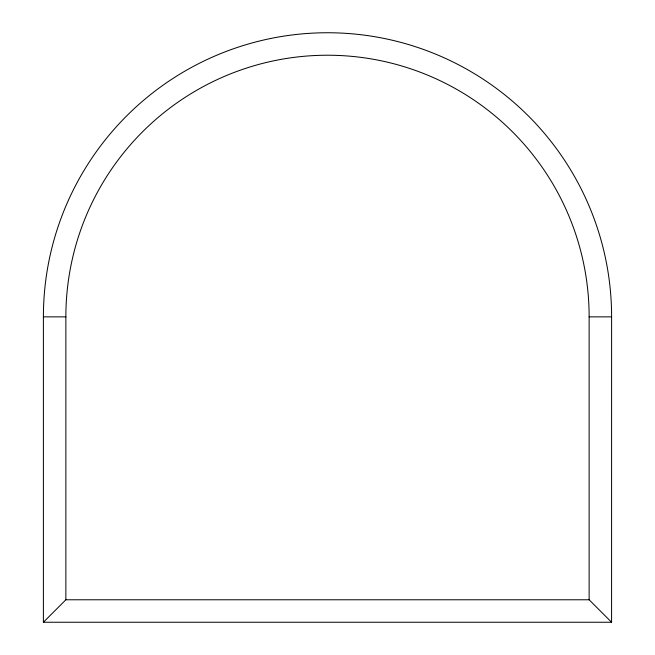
<?xml version="1.0" encoding="UTF-8"?>
<svg xmlns="http://www.w3.org/2000/svg" width="655" height="655" viewBox="0 0 655 655"><rect width="100%" height="100%" fill="white"/><g stroke="black" fill="none" stroke-linecap="round" stroke-linejoin="round"><path stroke-width="0.98" d="M43.418 622.217L65.868 599.775L589.132 599.775L611.582 622.217L611.606 316.856A284.106 284.106 0 0 0 327.5 32.75A284.106 284.106 0 0 0 43.394 316.856L43.394 622.25L611.606 622.25M43.394 316.856L65.868 316.856A261.632 261.632 0 0 1 327.5 55.225A261.632 261.632 0 0 1 589.132 316.856L611.606 316.856M589.132 316.856L589.132 599.775M65.868 316.856L65.868 599.775"/></g></svg>
